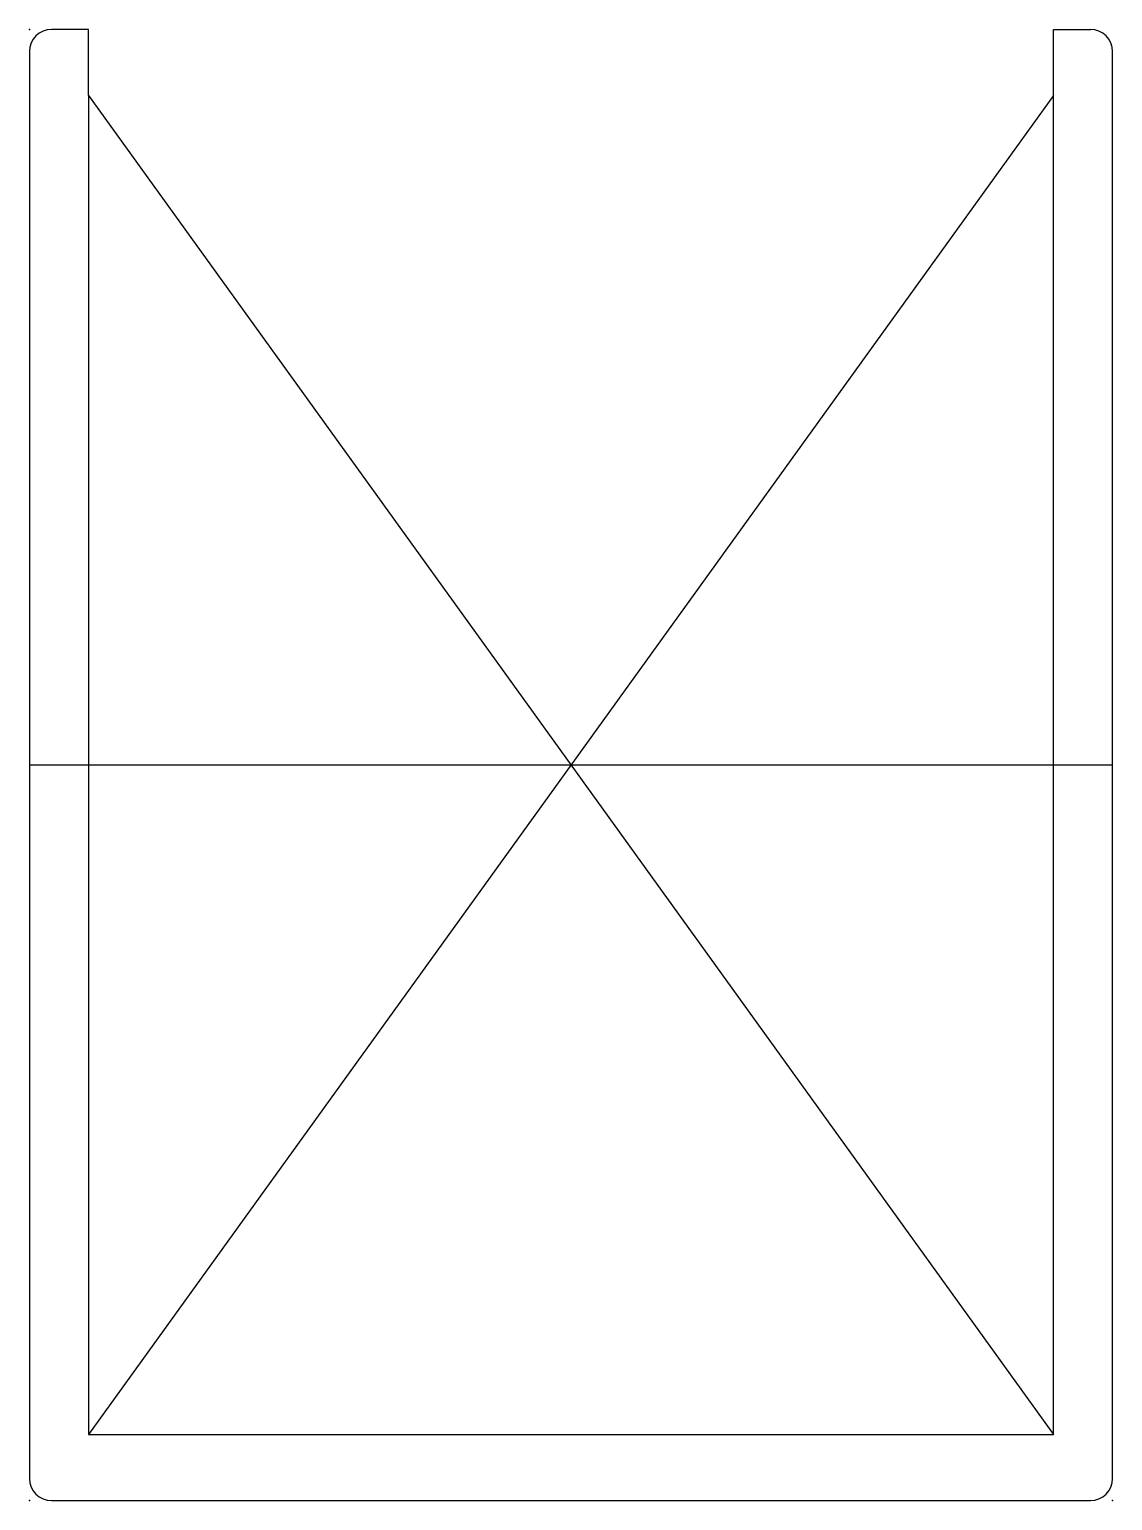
# Model space of a CAD drawing. Header units: inches. Extents: x 0 to 9.8, y 0 to 13.3.
import ezdxf

# ---------------------------------------------------------------- set-up
doc = ezdxf.new("R2010")
doc.units = ezdxf.units.IN
doc.header["$MEASUREMENT"] = 0
doc.layers.add('axiPlotHolder v2_Sketch1', color=7, linetype='Continuous')

msp = doc.modelspace()

# ---------------------------------------------------------------- linework, layer by layer
at = {"layer": 'axiPlotHolder v2_Sketch1'}
for p, q in [((0.53125, 13.25), (0.2, 13.25)), ((0.53125, 12.65625), (0.53125, 13.25)), ((9.21875, 13.25), (9.55, 13.25)), ((9.21875, 12.65625), (9.21875, 13.25)), ((0, 13.05), (0, 0.2)), ((9.75, 0.2), (9.75, 13.05)), ((0.53125, 12.65625), (9.21875, 0.59375)), ((0.53125, 12.65625), (0.53125, 0.59375)), ((9.21875, 12.65625), (0.53125, 0.59375)), ((9.21875, 0.59375), (9.21875, 12.65625)), ((9.75, 6.625), (0, 6.625)), ((0.53125, 0.59375), (9.21875, 0.59375)), ((0.2, 0), (9.55, 0))]:
    msp.add_line(p, q, dxfattribs=at)
for centre, start, end in [((0.2, 13.05), 90, 180), ((9.55, 13.05), 0, 90), ((0.2, 0.2), 180, 270), ((9.55, 0.2), 270, 0)]:
    msp.add_arc(centre, 0.2, start, end, dxfattribs=at)
for p in [(0, 13.25), (4.875, 6.625), (0, 0), (0, 0), (9.75, 0)]:
    msp.add_point(p, dxfattribs=at)

doc.saveas('drawing.dxf')
